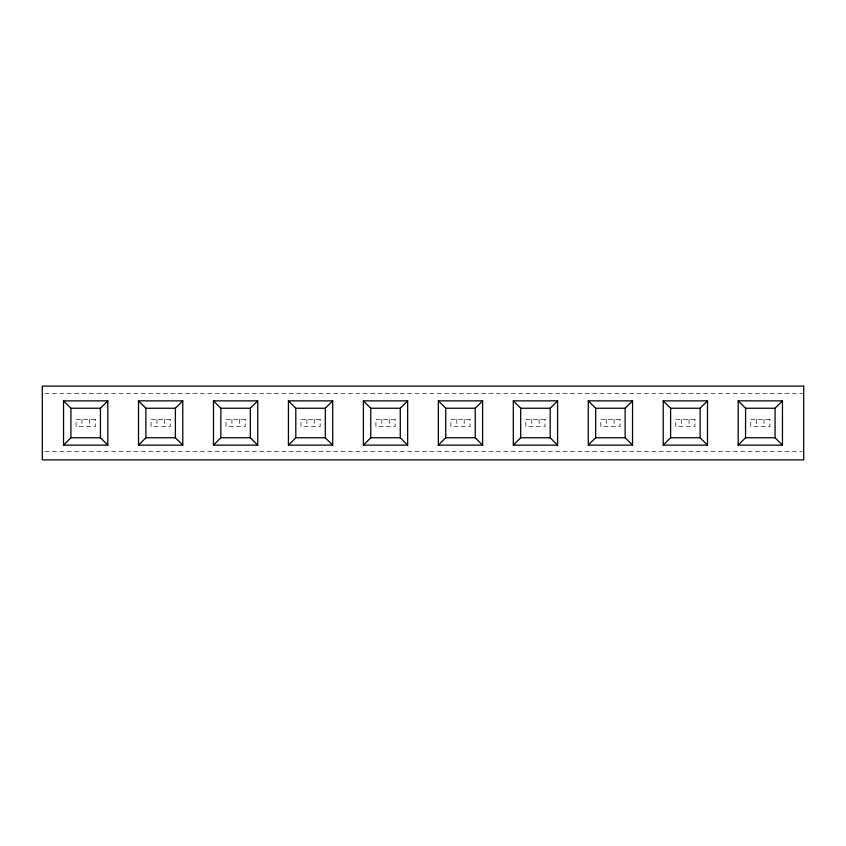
<?xml version="1.0" encoding="UTF-8"?>
<svg xmlns="http://www.w3.org/2000/svg" width="846" height="846" viewBox="0 0 846 846"><rect width="100%" height="100%" fill="white"/><g stroke="black" fill="none" stroke-linecap="round" stroke-linejoin="round"><path stroke-width="0.63" stroke-dasharray="4.23 3.17" d="M44.944 393.485L803.7 393.485M44.944 451.447L802.378 451.447M764.012 419.309L764.012 426.691M756.631 419.309L756.631 426.691M689.046 419.309L689.046 426.691M681.665 419.309L681.665 426.691M614.09 419.309L614.09 426.691M606.709 419.309L606.709 426.691M539.124 419.309L539.124 426.691M531.753 419.309L531.753 426.691M464.168 419.309L464.168 426.691M456.787 419.309L456.787 426.691M389.213 419.309L389.213 426.691M381.832 419.309L381.832 426.691M314.247 419.309L314.247 426.691M306.876 419.309L306.876 426.691M239.291 419.309L239.291 426.691M231.91 419.309L231.91 426.691M164.336 419.309L164.336 426.691M156.954 419.309L156.954 426.691M89.369 419.309L89.369 426.691M81.988 419.309L81.988 426.691M95.27 419.309L76.087 419.309L76.087 426.691L95.27 426.691L95.27 419.309M170.236 419.309L151.053 419.309L151.053 426.691L170.236 426.691L170.236 419.309M245.192 419.309L226.009 419.309L226.009 426.691L245.192 426.691L245.192 419.309M320.148 419.309L300.965 419.309L300.965 426.691L320.148 426.691L320.148 419.309M395.114 419.309L375.931 419.309L375.931 426.691L395.114 426.691L395.114 419.309M470.069 419.309L450.886 419.309L450.886 426.691L470.069 426.691L470.069 419.309M545.036 419.309L525.852 419.309L525.852 426.691L545.036 426.691L545.036 419.309M619.991 419.309L600.808 419.309L600.808 426.691L619.991 426.691L619.991 419.309M694.947 419.309L675.764 419.309L675.764 426.691L694.947 426.691L694.947 419.309M769.913 419.309L750.73 419.309L750.73 426.691L769.913 426.691L769.913 419.309"/><path stroke-width="1.27" d="M63.545 445.133L70.927 437.752L70.927 408.248L63.545 400.867L107.812 400.867L107.812 445.133L63.545 445.133L63.545 400.867M107.812 445.133L100.441 437.752L100.441 408.248L107.812 400.867M138.511 445.133L145.882 437.752L145.882 408.248L138.511 400.867L182.778 400.867L182.778 445.133L138.511 445.133L138.511 400.867M182.778 445.133L175.397 437.752L175.397 408.248L182.778 400.867M213.467 445.133L220.848 437.752L250.353 437.752L257.734 445.133L213.467 445.133L213.467 400.867L257.734 400.867L257.734 445.133M250.353 437.752L250.353 408.248L257.734 400.867M288.423 445.133L295.804 437.752L295.804 408.248L288.423 400.867L332.69 400.867L332.69 445.133L288.423 445.133L288.423 400.867M332.69 445.133L325.319 437.752L325.319 408.248L332.69 400.867M363.389 445.133L370.76 437.752L370.76 408.248L363.389 400.867L407.656 400.867L407.656 445.133L363.389 445.133L363.389 400.867M407.656 445.133L400.274 437.752L400.274 408.248L407.656 400.867M438.344 445.133L445.726 437.752L475.24 437.752L482.611 445.133L438.344 445.133L438.344 400.867L482.611 400.867L482.611 445.133M475.24 437.752L475.24 408.248L482.611 400.867M513.311 445.133L520.681 437.752L520.681 408.248L513.311 400.867L557.577 400.867L557.577 445.133L513.311 445.133L513.311 400.867M557.577 445.133L550.196 437.752L550.196 408.248L557.577 400.867M588.266 445.133L595.647 437.752L625.152 437.752L632.533 445.133L588.266 445.133L588.266 400.867L632.533 400.867L632.533 445.133M625.152 437.752L625.152 408.248L632.533 400.867M663.222 445.133L670.603 437.752L700.118 437.752L707.489 445.133L663.222 445.133L663.222 400.867L707.489 400.867L707.489 445.133M700.118 437.752L700.118 408.248L707.489 400.867M738.188 445.133L745.559 437.752L775.073 437.752L782.455 445.133L782.455 400.867L738.188 400.867L738.188 445.133L782.455 445.133M738.188 400.867L745.559 408.248L775.073 408.248L782.455 400.867M70.927 408.248L100.441 408.248M145.882 408.248L175.397 408.248M213.467 400.867L220.848 408.248L250.353 408.248M295.804 408.248L325.319 408.248M370.76 408.248L400.274 408.248M438.344 400.867L445.726 408.248L475.24 408.248M520.681 408.248L550.196 408.248M588.266 400.867L595.647 408.248L625.152 408.248M663.222 400.867L670.603 408.248L700.118 408.248M70.927 437.752L100.441 437.752M145.882 437.752L175.397 437.752M295.804 437.752L325.319 437.752M370.76 437.752L400.274 437.752M520.681 437.752L550.196 437.752M775.073 408.248L775.073 437.752M745.559 408.248L745.559 437.752M670.603 408.248L670.603 437.752M595.647 408.248L595.647 437.752M445.726 408.248L445.726 437.752M220.848 408.248L220.848 437.752M803.7 386.114L42.3 386.114L42.3 459.886L803.7 459.886L803.7 386.114"/></g></svg>
